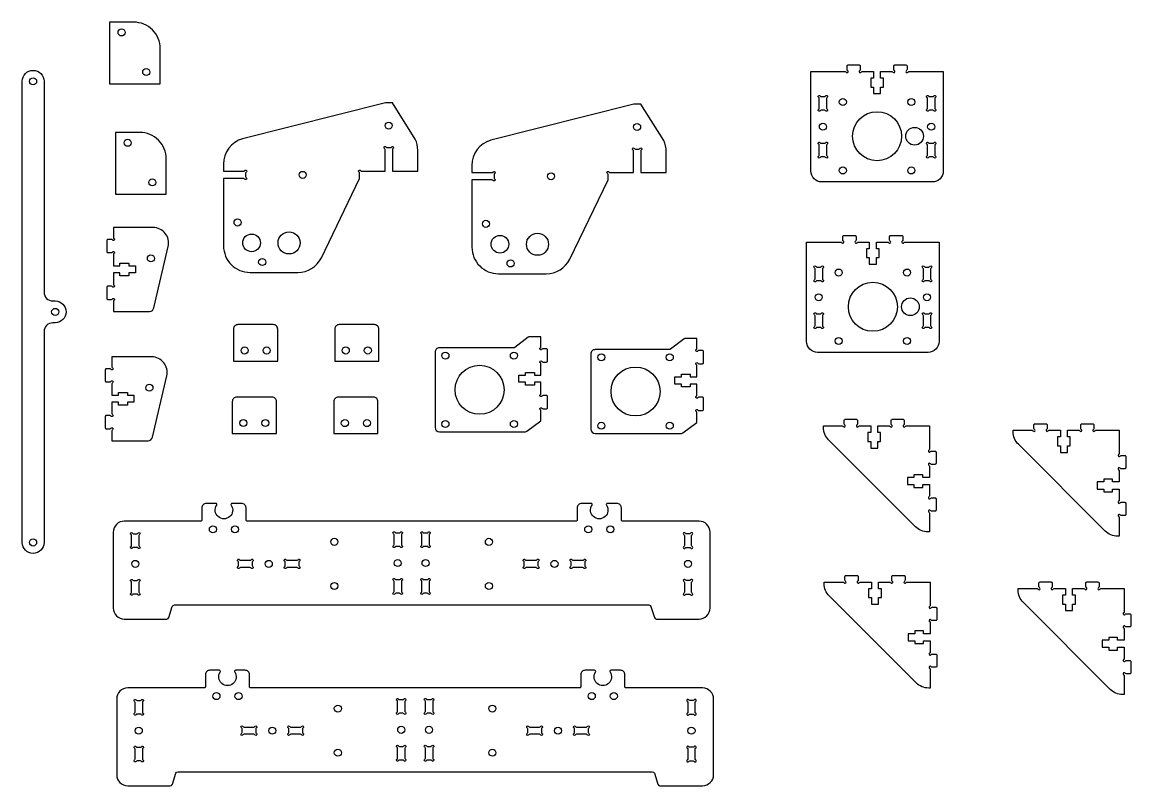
# Model space of a CAD drawing. Extents: x 46 to 2016, y 21 to 402.
# Drawn here: x 1514 to 2016, y 42 to 388 of the extents above; entities that cross this region are included whole.
import ezdxf

# ---------------------------------------------------------------- set-up
doc = ezdxf.new("R2010")
doc.units = 0
doc.header["$MEASUREMENT"] = 0
doc.layers.get('0').update_dxf_attribs({"linetype": 'CONTINUOUS'})

msp = doc.modelspace()

# ---------------------------------------------------------------- linework, layer by layer
at = {"color": 0}
for points in [[(1553.714465, 388.192973), (1553.714133, 360.192973), (1576.714133, 360.1927), (1576.714324, 376.192698, 0.4142136339), (1564.714472, 388.192842)], [(1909.255604, 366.232915, -0.2679491924), (1909.005604, 366.665928), (1909.005601, 368.299955, -0.4142135624), (1909.505601, 368.799955), (1914.505599, 368.799955, -0.4142135624), (1915.005599, 368.299955), (1915.005599, 366.665926, -0.2679482665), (1914.7556, 366.232915, 1.3032230416), (1915.438614, 365.549903, -0.2679491924), (1915.871627, 365.799903), (1931.405591, 365.799903), (1931.405591, 320.799901, -0.4142136288), (1926.405596, 315.799903), (1876.405598, 315.799903, -0.4142135266), (1871.405604, 320.799901), (1871.405604, 365.799903), (1886.939579, 365.7999, -0.2679482665), (1887.372591, 365.549901, 1.3032230416), (1888.055603, 366.232915, -0.2679491924), (1887.805603, 366.665928), (1887.8056, 368.299955, -0.4142135624), (1888.3056, 368.799955), (1893.305597, 368.799955, -0.4142135624), (1893.805597, 368.299955), (1893.805597, 366.665926, -0.2679482665), (1893.555598, 366.232915, 1.3032230416), (1894.238613, 365.549903, -0.2679491924), (1894.671626, 365.799903), (1899.805597, 365.799903), (1899.805597, 362.799931), (1898.530602, 362.799931), (1898.530602, 358.799903), (1899.805597, 358.799903), (1899.805597, 355.799903), (1903.005608, 355.799903), (1903.005608, 358.799903), (1904.280602, 358.799903), (1904.280602, 362.799931), (1903.005608, 362.799931), (1903.005608, 365.799903), (1908.139581, 365.7999, -0.2679482665), (1908.572592, 365.549901, 1.3032230416)], [(1514.185459, 361.383552, -0.9999990924), (1524.084953, 361.383552), (1524.084956, 265.833295, 0.4142135741), (1528.084957, 261.833295), (1529.13521, 261.833295, -0.9999990924), (1529.13521, 251.933801), (1528.084951, 251.933801, 0.4142135573), (1524.084951, 247.933801), (1524.084953, 152.383543, -0.9999990924), (1514.185459, 152.383544)], [(1605.394172, 317.323865), (1605.39381, 286.798625, 0.4142136339), (1617.393662, 274.798481), (1639.001463, 274.798224, 0.2832895926), (1649.718933, 281.400191), (1667.043029, 317.310872), (1667.043656, 319.80217, 0.2679482665), (1666.793761, 320.235241, -1.3032230416), (1667.47694, 320.918089, 0.2679491924), (1667.909893, 320.667985), (1678.569311, 320.667944), (1678.569427, 330.450778, 0.2679482665), (1678.319532, 330.883849, -1.3032230416), (1679.002712, 331.566697, 0.2679491924), (1679.435664, 331.316593), (1681.003532, 331.316219, 0.2679482665), (1681.436603, 331.566113, -1.3032230416), (1682.119451, 330.882934, 0.2679491924), (1681.869347, 330.449982), (1681.869231, 320.667905), (1693.393865, 320.66516), (1693.394316, 330.133371, 0.1096734397), (1692.266948, 335.211492), (1681.869636, 351.667873), (1678.776772, 351.667864), (1613.95862, 335.357715, 0.3315058143), (1605.39425, 323.860185), (1605.394211, 320.623784), (1614.528556, 320.623676, 0.2679482665), (1614.961627, 320.87357, -1.3032230416), (1615.644475, 320.190391, 0.2679491924), (1615.394371, 319.757439), (1615.393997, 318.189572, 0.2679482618), (1615.643891, 317.756499, -1.3032230416), (1614.960712, 317.073652, 0.2679491924), (1614.527761, 317.323756)], [(1878.102546, 348.049901, 0.2679482665), (1877.669534, 348.2999), (1876.101666, 348.299903, 0.2679491924), (1875.668653, 348.049903, -1.3032230416), (1874.985639, 348.732915, 0.2679482665), (1875.235638, 349.165927), (1875.235638, 353.633877, 0.2679491924), (1874.985638, 354.066889, -1.3032230416), (1875.66865, 354.749903, 0.2679482665), (1876.101662, 354.499905), (1877.669532, 354.499902, 0.2679491924), (1878.102544, 354.749902, -1.3032230416), (1878.785558, 354.06689, 0.2679482665), (1878.53556, 353.633878), (1878.535557, 349.165929, 0.2679491924), (1878.785557, 348.732915, -1.3032230416)], [(1925.141659, 354.499905), (1926.709529, 354.499902, 0.2679491924), (1927.142542, 354.749902, -1.3032230416), (1927.825556, 354.06689, 0.2679482665), (1927.575558, 353.633878), (1927.575555, 349.165929, 0.2679491924), (1927.825555, 348.732915, -1.3032230416), (1927.142543, 348.049901, 0.2679482665), (1926.709531, 348.2999), (1925.141664, 348.299903, 0.2679491924), (1924.70865, 348.049903, -1.3032230416), (1924.025636, 348.732915, 0.2679482665), (1924.275635, 349.165927), (1924.275635, 353.633877, 0.2679491924), (1924.025635, 354.066889, -1.3032230416), (1924.708647, 354.749903, 0.2679482665)], [(1717.905958, 316.705793), (1717.905596, 286.180553, 0.4142136339), (1729.905448, 274.180409), (1751.513249, 274.180152, 0.2832895926), (1762.230719, 280.782119), (1779.554815, 316.6928), (1779.555442, 319.184098, 0.2679482665), (1779.305547, 319.617169, -1.3032230416), (1779.988726, 320.300017, 0.2679491924), (1780.421679, 320.049913), (1791.081097, 320.049872), (1791.081213, 329.832706, 0.2679482665), (1790.831318, 330.265777, -1.3032230416), (1791.514498, 330.948625, 0.2679491924), (1791.94745, 330.698521), (1793.515318, 330.698147, 0.2679482665), (1793.948389, 330.948041, -1.3032230416), (1794.631237, 330.264862, 0.2679491924), (1794.381133, 329.83191), (1794.381017, 320.049833), (1805.905651, 320.047088), (1805.906102, 329.515299, 0.1096734397), (1804.778734, 334.59342), (1794.381422, 351.049801), (1791.288558, 351.049792), (1726.470406, 334.739643, 0.3315058143), (1717.906036, 323.242113), (1717.905997, 320.005712), (1727.040342, 320.005604, 0.2679482665), (1727.473413, 320.255498, -1.3032230416), (1728.156261, 319.572319, 0.2679491924), (1727.906157, 319.139367), (1727.905783, 317.5715, 0.2679482618), (1728.155677, 317.138427, -1.3032230416), (1727.472498, 316.45558, 0.2679491924), (1727.039547, 316.705684)], [(1556.458671, 338.197966), (1556.458339, 310.197966), (1579.458339, 310.197693), (1579.45853, 326.197691, 0.4142136339), (1567.458678, 338.197835)], [(1874.985639, 327.532915, 0.2679482665), (1875.235638, 327.965927), (1875.235638, 332.433877, 0.2679491924), (1874.985638, 332.86689, -1.3032230298), (1875.66865, 333.549904, 0.2679482665), (1876.101662, 333.299906), (1877.669532, 333.299903, 0.2679491924), (1878.102544, 333.549903, -1.3032230416), (1878.785558, 332.866891, 0.2679482618), (1878.53556, 332.433879), (1878.535557, 327.965929, 0.2679491924), (1878.785557, 327.532916, -1.3032230298), (1878.102546, 326.849902, 0.2679482665), (1877.669534, 327.099901), (1876.101666, 327.099904, 0.2679491924), (1875.668653, 326.849904, -1.3032230416)], [(1927.575555, 327.965929, 0.2679491924), (1927.825555, 327.532916, -1.3032230416), (1927.142543, 326.849902, 0.2679482665), (1926.709531, 327.099901), (1925.141664, 327.099904, 0.2679491924), (1924.70865, 326.849904, -1.3032230416), (1924.025636, 327.532915, 0.2679482665), (1924.275635, 327.965927), (1924.275635, 332.433877, 0.2679491924), (1924.025635, 332.86689, -1.3032230416), (1924.708647, 333.549904, 0.2679482665), (1925.141659, 333.299906), (1926.709529, 333.299903, 0.2679491924), (1927.142542, 333.549903, -1.3032230416), (1927.825556, 332.866891, 0.2679482618), (1927.575558, 332.433879)], [(1558.490218, 274.530308), (1555.490246, 274.530308), (1555.490246, 269.396337, 0.2679491924), (1555.740246, 268.963324, -1.3032230416), (1555.057234, 268.28031, 0.2679482665), (1554.624222, 268.530309), (1552.990194, 268.530309, 0.4142135624), (1552.490194, 268.030309), (1552.490194, 263.030311, 0.4142135624), (1552.990194, 262.530311), (1554.624221, 262.530314, 0.2679491924), (1555.057233, 262.780314, -1.3032230416), (1555.740247, 262.097303, 0.2679482665), (1555.490249, 261.664291), (1555.490246, 257.130322), (1571.900697, 257.130322, 0.3489883788), (1573.849072, 258.678841), (1580.307929, 286.55217, 0.4825924607), (1573.490246, 295.130304), (1555.490246, 295.130306), (1555.490246, 290.596338, 0.2679491924), (1555.740246, 290.163325, -1.3032230416), (1555.057234, 289.480311, 0.2679482665), (1554.624222, 289.73031), (1552.990194, 289.73031, 0.4142135624), (1552.490194, 289.23031), (1552.490194, 284.230313, 0.4142135624), (1552.990194, 283.730313), (1554.624221, 283.730316, 0.2679491924), (1555.057233, 283.980316, -1.3032230416), (1555.740247, 283.297304, 0.2679482665), (1555.490249, 282.864292), (1555.490246, 277.730319), (1558.490218, 277.730319), (1558.490218, 279.005314), (1562.490246, 279.005314), (1562.490246, 277.730319), (1565.490246, 277.730319), (1565.490246, 274.530308), (1562.490246, 274.530308), (1562.490246, 273.255314), (1558.490218, 273.255314)], [(1907.350399, 288.940126, -0.2679491924), (1907.100399, 289.373139), (1907.100396, 291.007166, -0.4142135624), (1907.600396, 291.507166), (1912.600394, 291.507166, -0.4142135624), (1913.100394, 291.007166), (1913.100394, 289.373137, -0.2679482665), (1912.850395, 288.940126, 1.3032230416), (1913.533409, 288.257114, -0.2679491924), (1913.966422, 288.507114), (1929.500386, 288.507114), (1929.500386, 243.507112, -0.4142136288), (1924.500391, 238.507114), (1874.500393, 238.507114, -0.4142135266), (1869.500399, 243.507112), (1869.500399, 288.507114), (1885.034374, 288.507111, -0.2679482665), (1885.467386, 288.257112, 1.3032230416), (1886.150398, 288.940126, -0.2679491924), (1885.900398, 289.373139), (1885.900395, 291.007166, -0.4142135624), (1886.400395, 291.507166), (1891.400392, 291.507166, -0.4142135624), (1891.900392, 291.007166), (1891.900392, 289.373137, -0.2679482665), (1891.650393, 288.940126, 1.3032230416), (1892.333408, 288.257114, -0.2679491924), (1892.766421, 288.507114), (1897.900392, 288.507114), (1897.900392, 285.507142), (1896.625397, 285.507142), (1896.625397, 281.507114), (1897.900392, 281.507114), (1897.900392, 278.507114), (1901.100403, 278.507114), (1901.100403, 281.507114), (1902.375397, 281.507114), (1902.375397, 285.507142), (1901.100403, 285.507142), (1901.100403, 288.507114), (1906.234376, 288.507111, -0.2679482665), (1906.667387, 288.257112, 1.3032230416)], [(1876.197341, 270.757112, 0.2679482665), (1875.764329, 271.007111), (1874.196461, 271.007114, 0.2679491924), (1873.763448, 270.757114, -1.3032230416), (1873.080434, 271.440126, 0.2679482665), (1873.330433, 271.873138), (1873.330433, 276.341088, 0.2679491924), (1873.080433, 276.7741, -1.3032230416), (1873.763445, 277.457114, 0.2679482665), (1874.196457, 277.207116), (1875.764327, 277.207113, 0.2679491924), (1876.197339, 277.457113, -1.3032230416), (1876.880353, 276.774101, 0.2679482665), (1876.630355, 276.341089), (1876.630352, 271.87314, 0.2679491924), (1876.880352, 271.440126, -1.3032230416)], [(1923.236454, 277.207116), (1924.804324, 277.207113, 0.2679491924), (1925.237337, 277.457113, -1.3032230416), (1925.920351, 276.774101, 0.2679482665), (1925.670353, 276.341089), (1925.67035, 271.87314, 0.2679491924), (1925.92035, 271.440126, -1.3032230416), (1925.237338, 270.757112, 0.2679482665), (1924.804326, 271.007111), (1923.236459, 271.007114, 0.2679491924), (1922.803445, 270.757114, -1.3032230416), (1922.120431, 271.440126, 0.2679482665), (1922.37043, 271.873138), (1922.37043, 276.341088, 0.2679491924), (1922.12043, 276.7741, -1.3032230416), (1922.803442, 277.457114, 0.2679482665)], [(1873.080434, 250.240126, 0.2679482665), (1873.330433, 250.673138), (1873.330433, 255.141088, 0.2679491924), (1873.080433, 255.574101, -1.3032230298), (1873.763445, 256.257115, 0.2679482665), (1874.196457, 256.007117), (1875.764327, 256.007114, 0.2679491924), (1876.197339, 256.257114, -1.3032230416), (1876.880353, 255.574102, 0.2679482618), (1876.630355, 255.14109), (1876.630352, 250.67314, 0.2679491924), (1876.880352, 250.240127, -1.3032230298), (1876.197341, 249.557113, 0.2679482665), (1875.764329, 249.807112), (1874.196461, 249.807115, 0.2679491924), (1873.763448, 249.557115, -1.3032230416)], [(1925.67035, 250.67314, 0.2679491924), (1925.92035, 250.240127, -1.3032230416), (1925.237338, 249.557113, 0.2679482665), (1924.804326, 249.807112), (1923.236459, 249.807115, 0.2679491924), (1922.803445, 249.557115, -1.3032230416), (1922.120431, 250.240126, 0.2679482665), (1922.37043, 250.673138), (1922.37043, 255.141088, 0.2679491924), (1922.12043, 255.574101, -1.3032230416), (1922.803442, 256.257115, 0.2679482665), (1923.236454, 256.007117), (1924.804324, 256.007114, 0.2679491924), (1925.237337, 256.257114, -1.3032230416), (1925.920351, 255.574102, 0.2679482618), (1925.670353, 255.14109)], [(1629.940409, 234.623203), (1629.940409, 249.121223, 0.4142135624), (1627.940409, 251.121223), (1611.940409, 251.121223, 0.4142135624), (1609.940409, 249.121223), (1609.940409, 234.6232)], [(1675.752891, 234.617353), (1675.752891, 249.115373, 0.4142135624), (1673.752891, 251.115373), (1657.752891, 251.115373, 0.4142135624), (1655.752891, 249.115373), (1655.752891, 234.61735)], [(1557.834497, 215.91492), (1554.834525, 215.91492), (1554.834525, 210.780949, 0.2679491924), (1555.084525, 210.347936, -1.3032230416), (1554.401513, 209.664922, 0.2679482665), (1553.968501, 209.914921), (1552.334473, 209.914921, 0.4142135624), (1551.834473, 209.414921), (1551.834473, 204.414923, 0.4142135624), (1552.334473, 203.914923), (1553.9685, 203.914926, 0.2679491924), (1554.401512, 204.164926, -1.3032230416), (1555.084526, 203.481915, 0.2679482665), (1554.834528, 203.048903), (1554.834525, 198.514934), (1571.244976, 198.514934, 0.3489883788), (1573.193351, 200.063453), (1579.652208, 227.936782, 0.4825924607), (1572.834525, 236.514917), (1554.834525, 236.514918), (1554.834525, 231.98095, 0.2679491924), (1555.084525, 231.547937, -1.3032230416), (1554.401513, 230.864923, 0.2679482665), (1553.968501, 231.114922), (1552.334473, 231.114922, 0.4142135624), (1551.834473, 230.614922), (1551.834473, 225.614925, 0.4142135624), (1552.334473, 225.114925), (1553.9685, 225.114928, 0.2679491924), (1554.401512, 225.364928, -1.3032230416), (1555.084526, 224.681916, 0.2679482665), (1554.834528, 224.248904), (1554.834525, 219.114931), (1557.834497, 219.114931), (1557.834497, 220.389926), (1561.834525, 220.389926), (1561.834525, 219.114931), (1564.834525, 219.114931), (1564.834525, 215.91492), (1561.834525, 215.91492), (1561.834525, 214.639926), (1557.834497, 214.639926)], [(1629.355167, 201.738823), (1629.355167, 216.236843, 0.4142135624), (1627.355167, 218.236843), (1611.355167, 218.236843, 0.4142135624), (1609.355167, 216.236843), (1609.355167, 201.73882)], [(1675.340565, 201.714402), (1675.340565, 216.212422, 0.4142135624), (1673.340565, 218.212422), (1657.340565, 218.212422, 0.4142135624), (1655.340565, 216.212422), (1655.340565, 201.714399)], [(1877.132098, 205.199934), (1885.666074, 205.199931, -0.2679482665), (1886.099086, 204.949932, 1.3032230416), (1886.782098, 205.632947, -0.2679491924), (1886.532098, 206.06596), (1886.532095, 207.699986, -0.4142135624), (1887.032095, 208.199986), (1892.032092, 208.199986, -0.4142135624), (1892.532092, 207.699986), (1892.532092, 206.065958, -0.2679482665), (1892.282093, 205.632946, 1.3032230416), (1892.965107, 204.949934, -0.2679491924), (1893.39812, 205.199934), (1898.532092, 205.199934), (1898.532092, 202.199962), (1897.257098, 202.199962), (1897.257098, 198.199934), (1898.532092, 198.199934), (1898.532092, 195.199934), (1901.732104, 195.199934), (1901.732104, 198.199934), (1903.007098, 198.199934), (1903.007098, 202.199962), (1901.732104, 202.199962), (1901.732104, 205.199934), (1906.866074, 205.199931, -0.2679482665), (1907.299086, 204.949932, 1.3032230416), (1907.982098, 205.632947, -0.2679491924), (1907.732098, 206.06596), (1907.732095, 207.699986, -0.4142135624), (1908.232095, 208.199986), (1913.232092, 208.199986, -0.4142135624), (1913.732092, 207.699986), (1913.732092, 206.065958, -0.2679482665), (1913.482093, 205.632946, 1.3032230416), (1914.165108, 204.949934, -0.2679491924), (1914.598121, 205.199934), (1925.132098, 205.199934), (1925.132095, 194.665955, -0.2679482665), (1924.882096, 194.232944, 1.3032230416), (1925.565111, 193.549932, -0.2679491924), (1925.998124, 193.799932), (1927.63215, 193.799935, -0.4142135624), (1928.13215, 193.299935), (1928.13215, 188.299937, -0.4142135624), (1927.63215, 187.799937), (1925.998122, 187.799937, -0.2679482665), (1925.56511, 188.049935, 1.3032230416), (1924.882098, 187.366921, -0.2679491924), (1925.132098, 186.933909), (1925.132098, 181.799939), (1922.132126, 181.799939), (1922.132126, 183.074933), (1918.132098, 183.074933), (1918.132098, 181.799939), (1915.132098, 181.799939), (1915.132098, 178.599928), (1918.132098, 178.599928), (1918.132098, 177.324933), (1922.132126, 177.324933), (1922.132126, 178.599928), (1925.132098, 178.599928), (1925.132095, 173.465956, -0.2679482665), (1924.882096, 173.032944, 1.3032230416), (1925.565111, 172.349932, -0.2679491924), (1925.998124, 172.599932), (1927.63215, 172.599935, -0.4142135624), (1928.13215, 172.099935), (1928.13215, 167.099938, -0.4142135624), (1927.63215, 166.599938), (1925.998122, 166.599938, -0.2679482665), (1925.56511, 166.849936, 1.3032230416), (1924.882098, 166.166922, -0.2679491924), (1925.132098, 165.73391), (1925.132098, 157.199934), (1924.445806, 157.199934, -0.1989123175), (1918.788953, 159.543078), (1879.475243, 198.856789, -0.1989123538), (1877.132098, 204.513643)], [(1963.066636, 203.215569), (1971.600612, 203.215566, -0.2679482665), (1972.033624, 202.965567, 1.3032230416), (1972.716636, 203.648582, -0.2679491924), (1972.466636, 204.081595), (1972.466633, 205.715621, -0.4142135624), (1972.966633, 206.215621), (1977.96663, 206.215621, -0.4142135624), (1978.46663, 205.715621), (1978.46663, 204.081593, -0.2679482665), (1978.216631, 203.648581, 1.3032230416), (1978.899645, 202.965569, -0.2679491924), (1979.332658, 203.215569), (1984.46663, 203.215569), (1984.46663, 200.215597), (1983.191636, 200.215597), (1983.191636, 196.215569), (1984.46663, 196.215569), (1984.46663, 193.215569), (1987.666642, 193.215569), (1987.666642, 196.215569), (1988.941636, 196.215569), (1988.941636, 200.215597), (1987.666642, 200.215597), (1987.666642, 203.215569), (1992.800612, 203.215566, -0.2679482665), (1993.233624, 202.965567, 1.3032230416), (1993.916636, 203.648582, -0.2679491924), (1993.666636, 204.081595), (1993.666633, 205.715621, -0.4142135624), (1994.166633, 206.215621), (1999.16663, 206.215621, -0.4142135624), (1999.66663, 205.715621), (1999.66663, 204.081593, -0.2679482665), (1999.416631, 203.648581, 1.3032230416), (2000.099646, 202.965569, -0.2679491924), (2000.532659, 203.215569), (2011.066636, 203.215569), (2011.066633, 192.68159, -0.2679482665), (2010.816634, 192.248579, 1.3032230416), (2011.499649, 191.565567, -0.2679491924), (2011.932662, 191.815567), (2013.566688, 191.81557, -0.4142135624), (2014.066688, 191.31557), (2014.066688, 186.315572, -0.4142135624), (2013.566688, 185.815572), (2011.93266, 185.815572, -0.2679482665), (2011.499648, 186.06557, 1.3032230416), (2010.816636, 185.382556, -0.2679491924), (2011.066636, 184.949544), (2011.066636, 179.815574), (2008.066664, 179.815574), (2008.066664, 181.090568), (2004.066636, 181.090568), (2004.066636, 179.815574), (2001.066636, 179.815574), (2001.066636, 176.615563), (2004.066636, 176.615563), (2004.066636, 175.340568), (2008.066664, 175.340568), (2008.066664, 176.615563), (2011.066636, 176.615563), (2011.066633, 171.481591, -0.2679482665), (2010.816634, 171.048579, 1.3032230416), (2011.499649, 170.365567, -0.2679491924), (2011.932662, 170.615567), (2013.566688, 170.61557, -0.4142135624), (2014.066688, 170.11557), (2014.066688, 165.115573, -0.4142135624), (2013.566688, 164.615573), (2011.93266, 164.615573, -0.2679482665), (2011.499648, 164.865571, 1.3032230416), (2010.816636, 164.182557, -0.2679491924), (2011.066636, 163.749545), (2011.066636, 155.215569), (2010.380344, 155.215569, -0.1989123175), (2004.723491, 157.558713), (1965.409781, 196.872424, -0.1989123538), (1963.066636, 202.529278)], [(1595.585724, 168.055099), (1595.585724, 162.557076, -0.4142135624), (1595.085724, 162.057076), (1560.413221, 162.057079, 0.4142135624), (1555.413221, 157.057079), (1555.413223, 122.669484, 0.4142137004), (1560.413223, 117.669484), (1579.678453, 117.669484, 0.3278856907), (1580.632768, 118.370682), (1582.193673, 123.355897, -0.3278856907), (1583.147988, 124.057094), (1583.153678, 124.057082), (1798.028457, 124.057094, -0.3278856907), (1798.982772, 123.355897), (1800.543677, 118.370682, 0.3278856907), (1801.497992, 117.669484), (1820.763223, 117.669484, 0.4142137004), (1825.763225, 122.669484), (1825.763225, 157.057079, 0.4142135624), (1820.763225, 162.057079), (1815.763225, 162.057079), (1786.090721, 162.057079, -0.4142135624), (1785.590721, 162.557079), (1785.590721, 168.055099, 0.4142135624), (1783.590721, 170.055099), (1779.274568, 170.055099, 0.6015939386), (1778.860653, 169.27461, -1.8856239851), (1772.320789, 169.27461, 0.6015939386), (1771.906873, 170.055099), (1767.590721, 170.055099, 0.4142135624), (1765.590721, 168.055099), (1765.590721, 162.557076, -0.4142135624), (1765.090721, 162.057076), (1616.085724, 162.057079, -0.4142135624), (1615.585724, 162.557079), (1615.585724, 168.055099, 0.4142135624), (1613.585724, 170.055099), (1609.269571, 170.055099, 0.6015939386), (1608.855656, 169.27461, -1.8856239851), (1602.315792, 169.27461, 0.6015939386), (1601.901876, 170.055099), (1597.585724, 170.055099, 0.4142135624)], [(1566.197158, 150.169481), (1564.629288, 150.169484, 0.2679491924), (1564.196275, 149.919484, -1.3032230416), (1563.513261, 150.602496, 0.2679482665), (1563.763259, 151.035508), (1563.763262, 155.503457, 0.2679491924), (1563.513262, 155.936471, -1.3032230416), (1564.196274, 156.619485, 0.2679482665), (1564.629286, 156.369486), (1566.197153, 156.369483, 0.2679491924), (1566.630167, 156.619483, -1.3032230416), (1567.313181, 155.936471, 0.2679482618), (1567.063182, 155.503459), (1567.063182, 151.035509, 0.2679491924), (1567.313182, 150.602497, -1.3032230416), (1566.63017, 149.919483, 0.2679482665)], [(1685.505174, 150.307085, 0.2679482665), (1685.072162, 150.557083), (1683.504292, 150.557086, 0.2679491924), (1683.071279, 150.307086, -1.3032230416), (1682.388265, 150.990098, 0.2679482665), (1682.638263, 151.42311), (1682.638266, 155.891059, 0.2679491924), (1682.388266, 156.324073, -1.3032230416), (1683.071278, 157.007087, 0.2679482665), (1683.50429, 156.757088), (1685.072157, 156.757085, 0.2679491924), (1685.505171, 157.007085, -1.3032230416), (1686.188185, 156.324073, 0.2679482665), (1685.938186, 155.891061), (1685.938186, 151.423111, 0.2679491924), (1686.188186, 150.990099, -1.3032230416)], [(1698.105171, 157.007085, -1.3032230416), (1698.788185, 156.324073, 0.2679482665), (1698.538186, 155.891061), (1698.538186, 151.423111, 0.2679491924), (1698.788186, 150.990099, -1.3032230416), (1698.105174, 150.307085, 0.2679482665), (1697.672162, 150.557083), (1696.104292, 150.557086, 0.2679491924), (1695.671279, 150.307086, -1.3032230416), (1694.988265, 150.990098, 0.2679482665), (1695.238263, 151.42311), (1695.238266, 155.891059, 0.2679491924), (1694.988266, 156.324073, -1.3032230416), (1695.671278, 157.007087, 0.2679482665), (1696.10429, 156.757088), (1697.672157, 156.757085, 0.2679491924)], [(1816.54716, 156.369486), (1814.979292, 156.369483, -0.2679491924), (1814.54628, 156.619483, 1.3032230416), (1813.863266, 155.936471, -0.2679482618), (1814.113264, 155.503459), (1814.113264, 151.035509, -0.2679491924), (1813.863264, 150.602497, 1.3032230416), (1814.546276, 149.919483, -0.2679482618), (1814.979288, 150.169481), (1816.547158, 150.169484, -0.2679491924), (1816.980171, 149.919484, 1.3032230416), (1817.663185, 150.602496, -0.2679482665), (1817.413186, 151.035508), (1817.413183, 155.503457, -0.2679491924), (1817.663183, 155.936471, 1.3032230416), (1816.980172, 156.619485, -0.2679482665)], [(1611.922823, 143.886429, -1.3032230416), (1612.605835, 144.569443, 0.2679482665), (1613.038847, 144.319444), (1617.506797, 144.319441, 0.2679491924), (1617.939809, 144.569441, -1.3032230416), (1618.622823, 143.886429, 0.2679482665), (1618.372825, 143.453417), (1618.372822, 141.88555, 0.2679491924), (1618.622822, 141.452538, -1.3032230416), (1617.93981, 140.769524, 0.2679482665), (1617.506798, 141.019522), (1613.038849, 141.019522, 0.2679491924), (1612.605835, 140.769522, -1.3032230416), (1611.922821, 141.452533, 0.2679482665), (1612.17282, 141.885545), (1612.172823, 143.453416, 0.2679491924)], [(1633.805834, 144.569443, 0.2679482665), (1634.238846, 144.319444), (1638.706796, 144.319441, 0.2679491924), (1639.139808, 144.569441, -1.3032230416), (1639.822822, 143.886429, 0.2679482665), (1639.572824, 143.453417), (1639.572821, 141.88555, 0.2679491924), (1639.822821, 141.452538, -1.3032230416), (1639.13981, 140.769524, 0.2679482665), (1638.706798, 141.019522), (1634.238848, 141.019522, 0.2679491924), (1633.805835, 140.769522, -1.3032230416), (1633.122821, 141.452533, 0.2679482665), (1633.37282, 141.885545), (1633.372823, 143.453416, 0.2679491924), (1633.122823, 143.886429, -1.3032230416)], [(1747.803625, 141.885553, 0.2679491924), (1748.053625, 141.452541, -1.3032230416), (1747.370613, 140.769526, 0.2679482665), (1746.937601, 141.019525), (1742.469652, 141.019525, 0.2679491924), (1742.036638, 140.769525, -1.3032230416), (1741.353624, 141.452536, 0.2679482665), (1741.603623, 141.885548), (1741.603626, 143.453419, 0.2679491924), (1741.353626, 143.886431, -1.3032230416), (1742.036638, 144.569445, 0.2679482665), (1742.46965, 144.319447), (1746.9376, 144.319444, 0.2679491924), (1747.370612, 144.569444, -1.3032230416), (1748.053626, 143.886432, 0.2679482665), (1747.803628, 143.45342)], [(1763.236637, 144.569445, 0.2679482665), (1763.669649, 144.319447), (1768.137599, 144.319444, 0.2679491924), (1768.570611, 144.569444, -1.3032230416), (1769.253625, 143.886432, 0.2679482665), (1769.003627, 143.45342), (1769.003624, 141.885553, 0.2679491924), (1769.253624, 141.452541, -1.3032230416), (1768.570613, 140.769526, 0.2679482665), (1768.137601, 141.019525), (1763.669651, 141.019525, 0.2679491924), (1763.236638, 140.769525, -1.3032230416), (1762.553624, 141.452536, 0.2679482665), (1762.803623, 141.885548), (1762.803626, 143.453419, 0.2679491924), (1762.553626, 143.886431, -1.3032230416)], [(1564.629286, 135.169486), (1566.197153, 135.169483, 0.2679491924), (1566.630167, 135.419483, -1.3032230416), (1567.313181, 134.736472, 0.2679482665), (1567.063182, 134.30346), (1567.063182, 129.83551, 0.2679491924), (1567.313182, 129.402498, -1.3032230416), (1566.63017, 128.719484, 0.2679482665), (1566.197158, 128.969482), (1564.629288, 128.969485, 0.2679491924), (1564.196275, 128.719485, -1.3032230416), (1563.513261, 129.402496, 0.2679482665), (1563.763259, 129.835508), (1563.763262, 134.303458, 0.2679491924), (1563.513262, 134.736471, -1.3032230416), (1564.196274, 135.419485, 0.2679482665)], [(1682.638263, 130.22311), (1682.638266, 134.69106, 0.2679491924), (1682.388266, 135.124073, -1.3032230416), (1683.071278, 135.807087, 0.2679482665), (1683.50429, 135.557088), (1685.072157, 135.557085, 0.2679491924), (1685.505171, 135.807085, -1.3032230416), (1686.188185, 135.124074, 0.2679482665), (1685.938186, 134.691062), (1685.938186, 130.223112, 0.2679491924), (1686.188186, 129.7901, -1.3032230416), (1685.505174, 129.107086, 0.2679482665), (1685.072162, 129.357084), (1683.504292, 129.357087, 0.2679491924), (1683.071279, 129.107087, -1.3032230298), (1682.388265, 129.790098, 0.2679482665)], [(1697.672162, 129.357084), (1696.104292, 129.357087, 0.2679491924), (1695.671279, 129.107087, -1.3032230298), (1694.988265, 129.790098, 0.2679482665), (1695.238263, 130.22311), (1695.238266, 134.69106, 0.2679491924), (1694.988266, 135.124073, -1.3032230416), (1695.671278, 135.807087, 0.2679482665), (1696.10429, 135.557088), (1697.672157, 135.557085, 0.2679491924), (1698.105171, 135.807085, -1.3032230416), (1698.788185, 135.124074, 0.2679482665), (1698.538186, 134.691062), (1698.538186, 130.223112, 0.2679491924), (1698.788186, 129.7901, -1.3032230416), (1698.105174, 129.107086, 0.2679482665)], [(1816.547158, 128.969485, -0.2679491924), (1816.980171, 128.719485, 1.3032230416), (1817.663185, 129.402496, -0.2679482665), (1817.413186, 129.835508), (1817.413183, 134.303458, -0.2679491924), (1817.663183, 134.736471, 1.3032230416), (1816.980172, 135.419485, -0.2679482665), (1816.54716, 135.169486), (1814.979292, 135.169483, -0.2679491924), (1814.54628, 135.419483, 1.3032230416), (1813.863266, 134.736472, -0.2679482665), (1814.113264, 134.30346), (1814.113264, 129.83551, -0.2679491924), (1813.863264, 129.402498, 1.3032230416), (1814.546276, 128.719484, -0.2679482618), (1814.979288, 128.969482)], [(1877.473289, 134.40278), (1886.007265, 134.402777, -0.2679482665), (1886.440277, 134.152778, 1.3032230416), (1887.123289, 134.835793, -0.2679491924), (1886.873289, 135.268806), (1886.873286, 136.902832, -0.4142135624), (1887.373286, 137.402832), (1892.373283, 137.402832, -0.4142135624), (1892.873283, 136.902832), (1892.873283, 135.268804, -0.2679482665), (1892.623284, 134.835792, 1.3032230416), (1893.306298, 134.15278, -0.2679491924), (1893.739311, 134.40278), (1898.873283, 134.40278), (1898.873283, 131.402808), (1897.598289, 131.402808), (1897.598289, 127.40278), (1898.873283, 127.40278), (1898.873283, 124.40278), (1902.073295, 124.40278), (1902.073295, 127.40278), (1903.348289, 127.40278), (1903.348289, 131.402808), (1902.073295, 131.402808), (1902.073295, 134.40278), (1907.207265, 134.402777, -0.2679482665), (1907.640277, 134.152778, 1.3032230416), (1908.323289, 134.835793, -0.2679491924), (1908.073289, 135.268806), (1908.073286, 136.902832, -0.4142135624), (1908.573286, 137.402832), (1913.573283, 137.402832, -0.4142135624), (1914.073283, 136.902832), (1914.073283, 135.268804, -0.2679482665), (1913.823284, 134.835792, 1.3032230416), (1914.506299, 134.15278, -0.2679491924), (1914.939312, 134.40278), (1925.473289, 134.40278), (1925.473286, 123.868801, -0.2679482665), (1925.223287, 123.43579, 1.3032230416), (1925.906302, 122.752778, -0.2679491924), (1926.339315, 123.002778), (1927.973341, 123.002781, -0.4142135624), (1928.473341, 122.502781), (1928.473341, 117.502783, -0.4142135624), (1927.973341, 117.002783), (1926.339313, 117.002783, -0.2679482665), (1925.906301, 117.252781, 1.3032230416), (1925.223289, 116.569767, -0.2679491924), (1925.473289, 116.136755), (1925.473289, 111.002785), (1922.473317, 111.002785), (1922.473317, 112.277779), (1918.473289, 112.277779), (1918.473289, 111.002785), (1915.473289, 111.002785), (1915.473289, 107.802774), (1918.473289, 107.802774), (1918.473289, 106.527779), (1922.473317, 106.527779), (1922.473317, 107.802774), (1925.473289, 107.802774), (1925.473286, 102.668802, -0.2679482665), (1925.223287, 102.23579, 1.3032230416), (1925.906302, 101.552778, -0.2679491924), (1926.339315, 101.802778), (1927.973341, 101.802781, -0.4142135624), (1928.473341, 101.302781), (1928.473341, 96.302784, -0.4142135624), (1927.973341, 95.802784), (1926.339313, 95.802784, -0.2679482665), (1925.906301, 96.052782, 1.3032230416), (1925.223289, 95.369768, -0.2679491924), (1925.473289, 94.936756), (1925.473289, 86.40278), (1924.786997, 86.40278, -0.1989123175), (1919.130144, 88.745924), (1879.816434, 128.059635, -0.1989123538), (1877.473289, 133.716489)], [(1965.353322, 131.487329), (1973.887298, 131.487326, -0.2679482665), (1974.32031, 131.237327, 1.3032230416), (1975.003322, 131.920342, -0.2679491924), (1974.753322, 132.353355), (1974.753319, 133.987381, -0.4142135624), (1975.253319, 134.487381), (1980.253316, 134.487381, -0.4142135624), (1980.753316, 133.987381), (1980.753316, 132.353353, -0.2679482665), (1980.503317, 131.920341, 1.3032230416), (1981.186331, 131.237329, -0.2679491924), (1981.619344, 131.487329), (1986.753316, 131.487329), (1986.753316, 128.487357), (1985.478322, 128.487357), (1985.478322, 124.487329), (1986.753316, 124.487329), (1986.753316, 121.487329), (1989.953328, 121.487329), (1989.953328, 124.487329), (1991.228322, 124.487329), (1991.228322, 128.487357), (1989.953328, 128.487357), (1989.953328, 131.487329), (1995.087298, 131.487326, -0.2679482665), (1995.52031, 131.237327, 1.3032230416), (1996.203322, 131.920342, -0.2679491924), (1995.953322, 132.353355), (1995.953319, 133.987381, -0.4142135624), (1996.453319, 134.487381), (2001.453316, 134.487381, -0.4142135624), (2001.953316, 133.987381), (2001.953316, 132.353353, -0.2679482665), (2001.703317, 131.920341, 1.3032230416), (2002.386332, 131.237329, -0.2679491924), (2002.819345, 131.487329), (2013.353322, 131.487329), (2013.353319, 120.95335, -0.2679482665), (2013.10332, 120.520339, 1.3032230416), (2013.786335, 119.837327, -0.2679491924), (2014.219348, 120.087327), (2015.853374, 120.08733, -0.4142135624), (2016.353374, 119.58733), (2016.353374, 114.587332, -0.4142135624), (2015.853374, 114.087332), (2014.219346, 114.087332, -0.2679482665), (2013.786334, 114.33733, 1.3032230416), (2013.103322, 113.654316, -0.2679491924), (2013.353322, 113.221304), (2013.353322, 108.087334), (2010.35335, 108.087334), (2010.35335, 109.362328), (2006.353322, 109.362328), (2006.353322, 108.087334), (2003.353322, 108.087334), (2003.353322, 104.887323), (2006.353322, 104.887323), (2006.353322, 103.612328), (2010.35335, 103.612328), (2010.35335, 104.887323), (2013.353322, 104.887323), (2013.353319, 99.753351, -0.2679482665), (2013.10332, 99.320339, 1.3032230416), (2013.786335, 98.637327, -0.2679491924), (2014.219348, 98.887327), (2015.853374, 98.88733, -0.4142135624), (2016.353374, 98.38733), (2016.353374, 93.387333, -0.4142135624), (2015.853374, 92.887333), (2014.219346, 92.887333, -0.2679482665), (2013.786334, 93.137331, 1.3032230416), (2013.103322, 92.454317, -0.2679491924), (2013.353322, 92.021305), (2013.353322, 83.487329), (2012.66703, 83.487329, -0.1989123175), (2007.010177, 85.830473), (1967.696467, 125.144184, -0.1989123538), (1965.353322, 130.801038)], [(1597.174519, 92.480601), (1597.174519, 86.982578, -0.4142135624), (1596.674519, 86.482578), (1562.002016, 86.482581, 0.4142135624), (1557.002016, 81.482581), (1557.002018, 47.094986, 0.4142137004), (1562.002018, 42.094986), (1581.267248, 42.094986, 0.3278856907), (1582.221563, 42.796184), (1583.782468, 47.781399, -0.3278856907), (1584.736783, 48.482596), (1584.742473, 48.482584), (1799.617252, 48.482596, -0.3278856907), (1800.571567, 47.781399), (1802.132472, 42.796184, 0.3278856907), (1803.086787, 42.094986), (1822.352018, 42.094986, 0.4142137004), (1827.35202, 47.094986), (1827.35202, 81.482581, 0.4142135624), (1822.35202, 86.482581), (1817.35202, 86.482581), (1787.679516, 86.482581, -0.4142135624), (1787.179516, 86.982581), (1787.179516, 92.480601, 0.4142135624), (1785.179516, 94.480601), (1780.863363, 94.480601, 0.6015939386), (1780.449448, 93.700112, -1.8856239851), (1773.909584, 93.700112, 0.6015939386), (1773.495668, 94.480601), (1769.179516, 94.480601, 0.4142135624), (1767.179516, 92.480601), (1767.179516, 86.982578, -0.4142135624), (1766.679516, 86.482578), (1617.674519, 86.482581, -0.4142135624), (1617.174519, 86.982581), (1617.174519, 92.480601, 0.4142135624), (1615.174519, 94.480601), (1610.858366, 94.480601, 0.6015939386), (1610.444451, 93.700112, -1.8856239851), (1603.904587, 93.700112, 0.6015939386), (1603.490671, 94.480601), (1599.174519, 94.480601, 0.4142135624)], [(1567.785953, 74.594983), (1566.218083, 74.594986, 0.2679491924), (1565.78507, 74.344986, -1.3032230416), (1565.102056, 75.027998, 0.2679482665), (1565.352054, 75.46101), (1565.352057, 79.928959, 0.2679491924), (1565.102057, 80.361973, -1.3032230416), (1565.785069, 81.044987, 0.2679482665), (1566.218081, 80.794988), (1567.785948, 80.794985, 0.2679491924), (1568.218962, 81.044985, -1.3032230416), (1568.901976, 80.361973, 0.2679482618), (1568.651977, 79.928961), (1568.651977, 75.461011, 0.2679491924), (1568.901977, 75.027999, -1.3032230416), (1568.218965, 74.344985, 0.2679482665)], [(1687.093969, 74.732587, 0.2679482665), (1686.660957, 74.982585), (1685.093087, 74.982588, 0.2679491924), (1684.660074, 74.732588, -1.3032230416), (1683.97706, 75.4156, 0.2679482665), (1684.227058, 75.848612), (1684.227061, 80.316561, 0.2679491924), (1683.977061, 80.749575, -1.3032230416), (1684.660073, 81.432589, 0.2679482665), (1685.093085, 81.18259), (1686.660952, 81.182587, 0.2679491924), (1687.093966, 81.432587, -1.3032230416), (1687.77698, 80.749575, 0.2679482665), (1687.526981, 80.316563), (1687.526981, 75.848613, 0.2679491924), (1687.776981, 75.415601, -1.3032230416)], [(1699.693966, 81.432587, -1.3032230416), (1700.37698, 80.749575, 0.2679482665), (1700.126981, 80.316563), (1700.126981, 75.848613, 0.2679491924), (1700.376981, 75.415601, -1.3032230416), (1699.693969, 74.732587, 0.2679482665), (1699.260957, 74.982585), (1697.693087, 74.982588, 0.2679491924), (1697.260074, 74.732588, -1.3032230416), (1696.57706, 75.4156, 0.2679482665), (1696.827058, 75.848612), (1696.827061, 80.316561, 0.2679491924), (1696.577061, 80.749575, -1.3032230416), (1697.260073, 81.432589, 0.2679482665), (1697.693085, 81.18259), (1699.260952, 81.182587, 0.2679491924)], [(1818.135955, 80.794988), (1816.568087, 80.794985, -0.2679491924), (1816.135075, 81.044985, 1.3032230416), (1815.452061, 80.361973, -0.2679482618), (1815.702059, 79.928961), (1815.702059, 75.461011, -0.2679491924), (1815.452059, 75.027999, 1.3032230416), (1816.135071, 74.344985, -0.2679482618), (1816.568083, 74.594983), (1818.135953, 74.594986, -0.2679491924), (1818.568966, 74.344986, 1.3032230416), (1819.25198, 75.027998, -0.2679482665), (1819.001981, 75.46101), (1819.001978, 79.928959, -0.2679491924), (1819.251978, 80.361973, 1.3032230416), (1818.568967, 81.044987, -0.2679482665)], [(1613.511618, 68.31193, -1.3032230416), (1614.19463, 68.994944, 0.2679482665), (1614.627642, 68.744945), (1619.095592, 68.744942, 0.2679491924), (1619.528604, 68.994942, -1.3032230416), (1620.211618, 68.31193, 0.2679482665), (1619.96162, 67.878918), (1619.961617, 66.311051, 0.2679491924), (1620.211617, 65.878039, -1.3032230416), (1619.528605, 65.195025, 0.2679482665), (1619.095593, 65.445023), (1614.627644, 65.445023, 0.2679491924), (1614.19463, 65.195023, -1.3032230416), (1613.511616, 65.878034, 0.2679482665), (1613.761615, 66.311047), (1613.761618, 67.878917, 0.2679491924)], [(1635.394629, 68.994944, 0.2679482665), (1635.827641, 68.744945), (1640.295591, 68.744942, 0.2679491924), (1640.728603, 68.994942, -1.3032230416), (1641.411617, 68.31193, 0.2679482665), (1641.161619, 67.878918), (1641.161616, 66.311051, 0.2679491924), (1641.411616, 65.878039, -1.3032230416), (1640.728605, 65.195025, 0.2679482665), (1640.295593, 65.445023), (1635.827643, 65.445023, 0.2679491924), (1635.39463, 65.195023, -1.3032230416), (1634.711616, 65.878034, 0.2679482665), (1634.961615, 66.311046), (1634.961618, 67.878917, 0.2679491924), (1634.711618, 68.31193, -1.3032230416)], [(1749.39242, 66.311054, 0.2679491924), (1749.64242, 65.878042, -1.3032230416), (1748.959408, 65.195027, 0.2679482665), (1748.526396, 65.445026), (1744.058447, 65.445026, 0.2679491924), (1743.625433, 65.195026, -1.3032230416), (1742.942419, 65.878037, 0.2679482665), (1743.192418, 66.311049), (1743.192421, 67.87892, 0.2679491924), (1742.942421, 68.311932, -1.3032230416), (1743.625433, 68.994946, 0.2679482665), (1744.058445, 68.744948), (1748.526395, 68.744945, 0.2679491924), (1748.959407, 68.994945, -1.3032230416), (1749.642421, 68.311933, 0.2679482665), (1749.392423, 67.878921)], [(1764.825432, 68.994946, 0.2679482665), (1765.258444, 68.744948), (1769.726394, 68.744945, 0.2679491924), (1770.159406, 68.994945, -1.3032230416), (1770.84242, 68.311933, 0.2679482665), (1770.592422, 67.878921), (1770.592419, 66.311054, 0.2679491924), (1770.842419, 65.878042, -1.3032230416), (1770.159408, 65.195027, 0.2679482665), (1769.726396, 65.445026), (1765.258446, 65.445026, 0.2679491924), (1764.825433, 65.195026, -1.3032230416), (1764.142419, 65.878037, 0.2679482665), (1764.392418, 66.311049), (1764.392421, 67.87892, 0.2679491924), (1764.142421, 68.311932, -1.3032230416)], [(1684.227058, 54.648612), (1684.227061, 59.116562, 0.2679491924), (1683.977061, 59.549575, -1.3032230416), (1684.660073, 60.232589, 0.2679482665), (1685.093085, 59.98259), (1686.660952, 59.982587, 0.2679491924), (1687.093966, 60.232587, -1.3032230416), (1687.77698, 59.549576, 0.2679482665), (1687.526981, 59.116564), (1687.526981, 54.648614, 0.2679491924), (1687.776981, 54.215602, -1.3032230416), (1687.093969, 53.532588, 0.2679482665), (1686.660957, 53.782586), (1685.093087, 53.782589, 0.2679491924), (1684.660074, 53.532589, -1.3032230298), (1683.97706, 54.2156, 0.2679482665)], [(1699.260957, 53.782586), (1697.693087, 53.782589, 0.2679491924), (1697.260074, 53.532589, -1.3032230298), (1696.57706, 54.2156, 0.2679482665), (1696.827058, 54.648612), (1696.827061, 59.116562, 0.2679491924), (1696.577061, 59.549575, -1.3032230416), (1697.260073, 60.232589, 0.2679482665), (1697.693085, 59.98259), (1699.260952, 59.982587, 0.2679491924), (1699.693966, 60.232587, -1.3032230416), (1700.37698, 59.549576, 0.2679482665), (1700.126981, 59.116564), (1700.126981, 54.648614, 0.2679491924), (1700.376981, 54.215602, -1.3032230416), (1699.693969, 53.532588, 0.2679482665)], [(1566.218081, 59.594988), (1567.785948, 59.594985, 0.2679491924), (1568.218962, 59.844985, -1.3032230416), (1568.901976, 59.161974, 0.2679482665), (1568.651977, 58.728962), (1568.651977, 54.261012, 0.2679491924), (1568.901977, 53.828, -1.3032230416), (1568.218965, 53.144986, 0.2679482665), (1567.785953, 53.394984), (1566.218083, 53.394987, 0.2679491924), (1565.78507, 53.144987, -1.3032230416), (1565.102056, 53.827998, 0.2679482665), (1565.352054, 54.26101), (1565.352057, 58.72896, 0.2679491924), (1565.102057, 59.161973, -1.3032230416), (1565.785069, 59.844987, 0.2679482665)], [(1818.135953, 53.394987, -0.2679491924), (1818.568966, 53.144987, 1.3032230416), (1819.25198, 53.827998, -0.2679482665), (1819.001981, 54.26101), (1819.001978, 58.72896, -0.2679491924), (1819.251978, 59.161973, 1.3032230416), (1818.568967, 59.844987, -0.2679482665), (1818.135955, 59.594988), (1816.568087, 59.594985, -0.2679491924), (1816.135075, 59.844985, 1.3032230416), (1815.452061, 59.161974, -0.2679482665), (1815.702059, 58.728962), (1815.702059, 54.261012, -0.2679491924), (1815.452059, 53.828, 1.3032230416), (1816.135071, 53.144986, -0.2679482618), (1816.568083, 53.394984)]]:
    msp.add_lwpolyline(points, format="xyb", close=True, dxfattribs=at)
for points in [[(1742.208704, 202.571809, 0.1627477135), (1742.810169, 202.77291), (1749.18434, 207.571807), (1749.184343, 212.105776, 0.2679491924), (1748.934343, 212.538789, -1.3032230416), (1749.617354, 213.221803, 0.2679482665), (1750.050366, 212.971805), (1751.684395, 212.971805, 0.4142135624), (1752.184395, 213.471805), (1752.184395, 218.471802, 0.4142135624), (1751.684395, 218.971802), (1750.050368, 218.971799, 0.2679491924), (1749.617355, 218.721799, -1.3032230416), (1748.934341, 219.404811, 0.2679482665), (1749.18434, 219.837823), (1749.184343, 224.971795), (1746.184371, 224.971795), (1746.184371, 223.696801), (1742.184343, 223.696801), (1742.184343, 224.971795), (1739.184343, 224.971795), (1739.184343, 228.171807), (1742.184343, 228.171807), (1742.184343, 229.446801), (1746.184371, 229.446801), (1746.184371, 228.171807), (1749.184343, 228.171807), (1749.184343, 233.305778, 0.2679491924), (1748.934343, 233.73879, -1.3032230416), (1749.617354, 234.421804, 0.2679482665), (1750.050366, 234.171806), (1751.684395, 234.171806, 0.4142135624), (1752.184395, 234.671806), (1752.184395, 239.671803, 0.4142135624), (1751.684395, 240.171803), (1750.050368, 240.1718, 0.2679491924), (1749.617355, 239.9218, -1.3032230416), (1748.934341, 240.604812, 0.2679482665), (1749.18434, 241.037824), (1749.184343, 245.571793), (1743.983048, 245.571793, 0.1627477225), (1743.381583, 245.370693), (1737.274523, 240.772893, -0.1627477314), (1736.673059, 240.571793), (1703.184377, 240.571794, 0.4142135726), (1701.184377, 238.571794), (1701.184377, 204.57181, 0.4142135521), (1703.184377, 202.57181), (1742.060642, 202.571809), (1742.203792, 202.571809), (1742.209112, 202.571809)], [(1812.815405, 201.805749, 0.1627477135), (1813.41687, 202.00685), (1819.791041, 206.805747), (1819.791044, 211.339716, 0.2679491924), (1819.541044, 211.772729, -1.3032230416), (1820.224055, 212.455743, 0.2679482665), (1820.657067, 212.205745), (1822.291096, 212.205745, 0.4142135624), (1822.791096, 212.705745), (1822.791096, 217.705742, 0.4142135624), (1822.291096, 218.205742), (1820.657069, 218.205739, 0.2679491924), (1820.224056, 217.955739, -1.3032230416), (1819.541042, 218.638751, 0.2679482665), (1819.791041, 219.071763), (1819.791044, 224.205735), (1816.791072, 224.205735), (1816.791072, 222.930741), (1812.791044, 222.930741), (1812.791044, 224.205735), (1809.791044, 224.205735), (1809.791044, 227.405747), (1812.791044, 227.405747), (1812.791044, 228.680741), (1816.791072, 228.680741), (1816.791072, 227.405747), (1819.791044, 227.405747), (1819.791044, 232.539718, 0.2679491924), (1819.541044, 232.97273, -1.3032230416), (1820.224055, 233.655744, 0.2679482665), (1820.657067, 233.405746), (1822.291096, 233.405746, 0.4142135624), (1822.791096, 233.905746), (1822.791096, 238.905743, 0.4142135624), (1822.291096, 239.405743), (1820.657069, 239.40574, 0.2679491924), (1820.224056, 239.15574, -1.3032230416), (1819.541042, 239.838752, 0.2679482665), (1819.791041, 240.271764), (1819.791044, 244.805733), (1814.589749, 244.805733, 0.1627477225), (1813.988284, 244.604633), (1807.881224, 240.006833, -0.1627477314), (1807.27976, 239.805733), (1773.791078, 239.805734, 0.4142135726), (1771.791078, 237.805734), (1771.791078, 203.80575, 0.4142135521), (1773.791078, 201.80575), (1812.667343, 201.805749), (1812.810493, 201.805749), (1812.815813, 201.805749)]]:
    msp.add_lwpolyline(points, format="xyb", dxfattribs=at)
for centre, radius in [((1559.214502, 383.522813), 1.6), ((1570.364502, 365.579113), 1.6), ((1519.135206, 361.383548), 1.6), ((1885.905598, 351.999903), 1.6), ((1916.905598, 351.999903), 1.6), ((1901.405598, 336.499903), 11.1), ((1680.219112, 341.317927), 1.6), ((1792.730898, 340.699855), 1.6), ((1876.885599, 340.799903), 1.6), ((1925.925596, 340.799903), 1.6), ((1918.405598, 336.499903), 4), ((1561.958708, 333.527806), 1.6), ((1885.905598, 320.999903), 1.6), ((1916.905598, 320.999903), 1.6), ((1573.108708, 315.584106), 1.6), ((1641.219185, 318.973198), 1.6), ((1753.730971, 318.355126), 1.6), ((1611.743631, 297.41221), 1.6), ((1724.255417, 296.794138), 1.6), ((1618.094202, 288.172873), 4), ((1635.0942, 288.168772), 5), ((1730.605988, 287.554801), 4), ((1747.605986, 287.5507), 5), ((1572.490246, 281.130313), 1.6), ((1622.893631, 279.46851), 1.6), ((1735.405417, 278.850438), 1.6), ((1884.000393, 274.707114), 1.6), ((1915.000393, 274.707114), 1.6), ((1899.500393, 259.207114), 11.1), ((1874.980394, 263.507114), 1.6), ((1916.500393, 259.207114), 4), ((1924.020391, 263.507114), 1.6), ((1529.135206, 256.883548), 1.6), ((1884.000393, 243.707114), 1.6), ((1915.000393, 243.707114), 1.6), ((1614.940078, 239.399295), 1.6), ((1624.940078, 239.399295), 1.6), ((1660.75256, 239.393445), 1.6), ((1670.75256, 239.393445), 1.6), ((1705.900644, 237.071805), 1.6), ((1736.900644, 237.071805), 1.6), ((1776.507345, 236.305745), 1.6), ((1807.507345, 236.305745), 1.6), ((1721.400644, 221.571805), 11.1), ((1792.007345, 220.805745), 11.1), ((1571.834525, 222.514925), 1.6), ((1614.354836, 206.514915), 1.6), ((1624.354836, 206.514915), 1.6), ((1660.340234, 206.490494), 1.6), ((1670.340234, 206.490494), 1.6), ((1705.900644, 206.071805), 1.6), ((1736.900644, 206.071805), 1.6), ((1776.507345, 205.305745), 1.6), ((1807.507345, 205.305745), 1.6), ((1600.585418, 158.333171), 1.6), ((1610.585418, 158.333171), 1.6), ((1770.590402, 158.333171), 1.6), ((1780.590402, 158.333171), 1.6), ((1519.135206, 152.383548), 1.6), ((1655.588223, 152.669484), 1.6), ((1725.588223, 152.669484), 1.6), ((1565.413221, 142.669484), 1.6), ((1625.872822, 142.669483), 1.6), ((1684.288224, 143.057086), 1.6), ((1696.888224, 143.057086), 1.6), ((1755.303625, 142.669486), 1.6), ((1815.763225, 142.669484), 1.6), ((1655.588223, 132.669484), 1.6), ((1725.588223, 132.669484), 1.6), ((1602.174213, 82.758673), 1.6), ((1612.174213, 82.758673), 1.6), ((1772.179197, 82.758673), 1.6), ((1782.179197, 82.758673), 1.6), ((1657.177018, 77.094986), 1.6), ((1727.177018, 77.094986), 1.6), ((1567.002016, 67.094986), 1.6), ((1627.461617, 67.094984), 1.6), ((1685.877019, 67.482588), 1.6), ((1698.477019, 67.482588), 1.6), ((1756.89242, 67.094987), 1.6), ((1817.35202, 67.094986), 1.6), ((1657.177018, 57.094986), 1.6), ((1727.177018, 57.094986), 1.6)]:
    msp.add_circle(centre, radius, dxfattribs=at)

doc.saveas('drawing.dxf')
